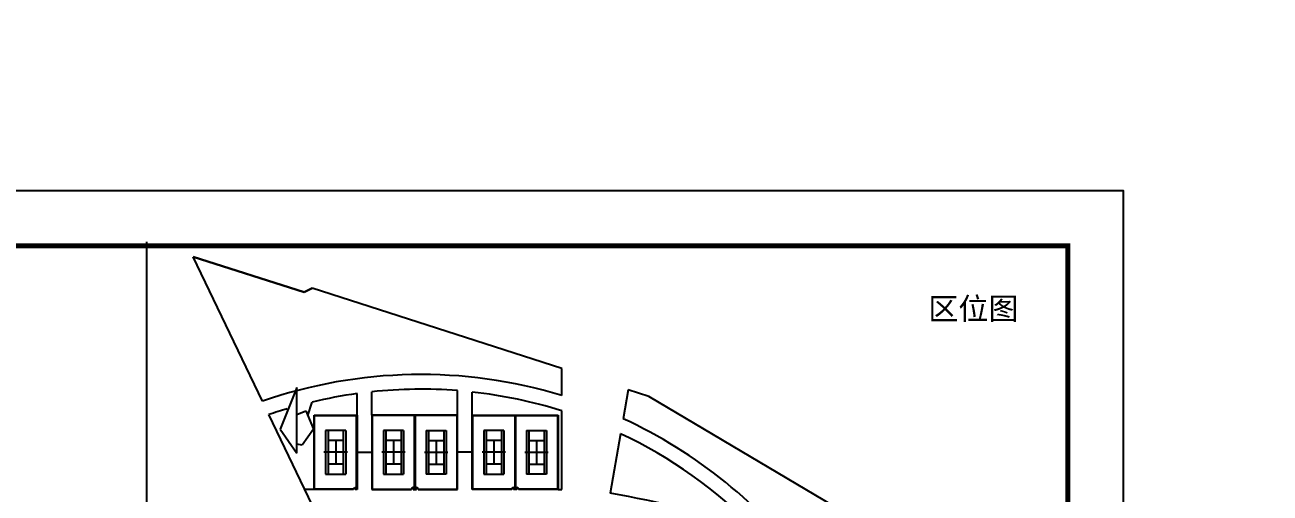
# Model space of a CAD drawing. Extents: x 23317406 to 24383751, y 42324270 to 43451021.
# Drawn here: x 24096097 to 24141247, y 43211074 to 43228047 of the extents above; entities that cross this region are included whole.
import ezdxf

# ---------------------------------------------------------------- set-up
doc = ezdxf.new("R2010")
doc.units = 0
doc.header["$MEASUREMENT"] = 0
doc.layers.get('0').update_dxf_attribs({"linetype": 'CONTINUOUS'})
for name, color, linetype in [('CT', 9, 'CONTINUOUS'), ('FRAME', 7, 'CONTINUOUS'), ('墙', 7, 'CONTINUOUS'), ('汉字', 7, 'CONTINUOUS')]:
    doc.layers.add(name, color=color, linetype=linetype)
doc.styles.add('Q1', font='SimSun.ttf', dxfattribs={"width": 0.8, "height": 450})

msp = doc.modelspace()

# ---------------------------------------------------------------- linework, layer by layer
msp.add_line((24100502.10026, 43220181.14527, -1), (24100502.10026, 43193781.14527, -1))
at = {"layer": 'CT', "color": 6, "linetype": 'ByBlock'}
for p, q in [((24102193.96991, 43219642.12912, -1), (24106222.68001, 43218361.79997, -1)), ((24106222.68001, 43218361.79997, -1), (24102193.96991, 43219642.12912, -1)), ((24104714.97741, 43214403.9374, -1), (24102193.96991, 43219642.12912, -1)), ((24106222.68001, 43218361.79997, -1), (24106517.79216, 43218507.61734, -1)), ((24106517.79216, 43218507.61734, -1), (24106222.68001, 43218361.79997, -1)), ((24115560.50796, 43215591.76945, -1), (24106517.79216, 43218507.61734, -1)), ((24115560.29682, 43214615.62978, -1), (24115560.50796, 43215591.76945, -1)), ((24115560.36798, 43214615.60816, -1), (24115560.36798, 43215211.15277, -1)), ((24105960.36798, 43214905.49815, -1), (24105351.49549, 43213392.13128, -1)), ((24105960.36798, 43212522.57124, -1), (24105960.36798, 43214905.49815, -1)), ((24108147.03465, 43213898.79794, -1), (24108147.03465, 43214681.08864, -1)), ((24108680.36798, 43213898.79794, -1), (24108680.36798, 43214745.86171, -1)), ((24111787.03465, 43213898.79794, -1), (24111787.03465, 43214787.94974, -1)), ((24112320.36798, 43213898.79794, -1), (24112320.36798, 43214737.82004, -1)), ((24117976.51151, 43214812.72264, -1), (24117791.31052, 43213769.96446, -1)), ((24118714.80328, 43214574.65849, -1), (24117976.51151, 43214812.72264, -1)), ((24106355.04958, 43213891.36747, -1), (24106515.27217, 43214374.85933, -1)), ((24132670.95632, 43206316.92798, -1), (24118714.80328, 43214574.65849, -1)), ((24108344.01223, 43206860.49796, -1), (24104946.6121, 43213919.67304, -1)), ((24105626.59364, 43214075.89419, -1), (24105608.13052, 43214131.60897, -1)), ((24105953.70132, 43213925.46461, -1), (24106287.68732, 43214058.79794, -1)), ((24106287.68732, 43214058.79794, -1), (24106555.90714, 43213392.13128, -1)), ((24106587.03465, 43211205.46461, -1), (24106587.03465, 43213898.79794, -1)), ((24106587.03465, 43213898.79794, -1), (24108147.03465, 43213898.79794, -1)), ((24106600.36798, 43211218.79794, -1), (24106600.36798, 43213885.46461, -1)), ((24106600.36798, 43213885.46461, -1), (24108133.70132, 43213885.46461, -1)), ((24108113.70132, 43213885.46461, -1), (24108113.70132, 43211218.79794, -1)), ((24108133.70132, 43213885.46461, -1), (24108133.70132, 43211218.79794, -1)), ((24108147.03465, 43213898.79794, -1), (24108147.03465, 43211205.46461, -1)), ((24111787.03465, 43213898.79794, -1), (24108680.36798, 43213898.79794, -1)), ((24108680.36798, 43213898.79794, -1), (24108680.36798, 43211205.46461, -1)), ((24111773.70132, 43213885.46461, -1), (24108693.70132, 43213885.46461, -1)), ((24108693.70132, 43213885.46461, -1), (24108693.70132, 43211218.79794, -1)), ((24110217.03465, 43213885.46461, -1), (24110217.03465, 43211218.79794, -1)), ((24110250.36798, 43213885.46461, -1), (24110250.36798, 43211218.79794, -1)), ((24111773.70132, 43211218.79794, -1), (24111773.70132, 43213885.46461, -1)), ((24111787.03465, 43211205.46461, -1), (24111787.03465, 43213898.79794, -1)), ((24112320.36798, 43211205.46461, -1), (24112320.36798, 43213898.79794, -1)), ((24112320.36798, 43213898.79794, -1), (24115427.03465, 43213898.79794, -1)), ((24112333.70132, 43211218.79794, -1), (24112333.70132, 43213885.46461, -1)), ((24112333.70132, 43213885.46461, -1), (24115413.70132, 43213885.46461, -1)), ((24113857.03465, 43213885.46461, -1), (24113857.03465, 43211218.79794, -1)), ((24113890.36798, 43213885.46461, -1), (24113890.36798, 43211218.79794, -1)), ((24115413.70132, 43213885.46461, -1), (24115413.70132, 43211218.79794, -1)), ((24115427.03465, 43213898.79794, -1), (24115427.03465, 43211205.46461, -1)), ((24115560.36798, 43211205.46461, -1), (24115560.36798, 43214057.3892, -1)), ((24105351.49549, 43213392.13128, -1), (24105960.36798, 43212522.57124, -1)), ((24106555.90714, 43213392.13128, -1), (24106152.14227, 43212815.49528, -1)), ((24107001.35132, 43213344.49359, -1), (24107001.35132, 43211759.82693, -1)), ((24107732.68465, 43213344.49359, -1), (24107001.35132, 43213344.49359, -1)), ((24107092.68465, 43213344.49359, -1), (24107092.68465, 43211759.82693, -1)), ((24107641.35132, 43213344.49359, -1), (24107641.35132, 43211759.82693, -1)), ((24107732.68465, 43213344.49359, -1), (24107732.68465, 43211759.82693, -1)), ((24109094.68465, 43213344.46461, -1), (24109094.68465, 43211759.79794, -1)), ((24109826.01798, 43213344.46461, -1), (24109094.68465, 43213344.46461, -1)), ((24109186.01798, 43213344.46461, -1), (24109186.01798, 43211759.79794, -1)), ((24109734.68465, 43213344.46461, -1), (24109734.68465, 43211759.79794, -1)), ((24109826.01798, 43213344.46461, -1), (24109826.01798, 43211759.79794, -1)), ((24110641.38465, 43213344.46461, -1), (24110641.38465, 43211759.79794, -1)), ((24110641.38465, 43213344.46461, -1), (24111372.71798, 43213344.46461, -1)), ((24110732.71798, 43213344.46461, -1), (24110732.71798, 43211759.79794, -1)), ((24111281.38465, 43213344.46461, -1), (24111281.38465, 43211759.79794, -1)), ((24111372.71798, 43213344.46461, -1), (24111372.71798, 43211759.79794, -1)), ((24112734.68465, 43213344.46461, -1), (24112734.68465, 43211759.79794, -1)), ((24113466.01798, 43213344.46461, -1), (24112734.68465, 43213344.46461, -1)), ((24112826.01798, 43213344.46461, -1), (24112826.01798, 43211759.79794, -1)), ((24113374.68465, 43213344.46461, -1), (24113374.68465, 43211759.79794, -1)), ((24113466.01798, 43213344.46461, -1), (24113466.01798, 43211759.79794, -1)), ((24114281.38465, 43213344.46461, -1), (24114281.38465, 43211759.79794, -1)), ((24114281.38465, 43213344.46461, -1), (24115012.71798, 43213344.46461, -1)), ((24114372.71798, 43213344.46461, -1), (24114372.71798, 43211759.79794, -1)), ((24114921.38465, 43213344.46461, -1), (24114921.38465, 43211759.79794, -1)), ((24115012.71798, 43213344.46461, -1), (24115012.71798, 43211759.79794, -1)), ((24106152.14227, 43212815.49528, -1), (24105960.36798, 43212849.31026, -1)), ((24107641.35132, 43212978.82693, -1), (24107092.68465, 43212978.82693, -1)), ((24107367.01798, 43212978.82693, -1), (24107367.01798, 43212125.49359, -1)), ((24109734.68465, 43212978.79794, -1), (24109186.01798, 43212978.79794, -1)), ((24109460.35132, 43212978.79794, -1), (24109460.35132, 43212125.46461, -1)), ((24110732.71798, 43212978.79794, -1), (24111281.38465, 43212978.79794, -1)), ((24111007.05132, 43212978.79794, -1), (24111007.05132, 43212125.46461, -1)), ((24113374.68465, 43212978.79794, -1), (24112826.01798, 43212978.79794, -1)), ((24113100.35132, 43212978.79794, -1), (24113100.35132, 43212125.46461, -1)), ((24114372.71798, 43212978.79794, -1), (24114921.38465, 43212978.79794, -1)), ((24114647.05132, 43212978.79794, -1), (24114647.05132, 43212125.46461, -1)), ((24117694.81669, 43213226.66435, -1), (24117312.40453, 43211073.52576, -1)), ((24107793.35132, 43212552.16026, -1), (24106940.68465, 43212552.16026, -1)), ((24108147.03465, 43212552.13128, -1), (24108680.36798, 43212552.13128, -1)), ((24109886.68465, 43212552.13128, -1), (24109034.01798, 43212552.13128, -1)), ((24110580.71798, 43212552.13128, -1), (24111433.38465, 43212552.13128, -1)), ((24112320.36798, 43212552.13128, -1), (24111787.03465, 43212552.13128, -1)), ((24113526.68465, 43212552.13128, -1), (24112674.01798, 43212552.13128, -1)), ((24114220.71798, 43212552.13128, -1), (24115073.38465, 43212552.13128, -1)), ((24107641.35132, 43212125.49359, -1), (24107092.68465, 43212125.49359, -1)), ((24109734.68465, 43212125.46461, -1), (24109186.01798, 43212125.46461, -1)), ((24110732.71798, 43212125.46461, -1), (24111281.38465, 43212125.46461, -1)), ((24113374.68465, 43212125.46461, -1), (24112826.01798, 43212125.46461, -1)), ((24114372.71798, 43212125.46461, -1), (24114921.38465, 43212125.46461, -1)), ((24107001.35132, 43211759.82693, -1), (24107732.68465, 43211759.82693, -1)), ((24109094.68465, 43211759.79794, -1), (24109826.01798, 43211759.79794, -1)), ((24111372.71798, 43211759.79794, -1), (24110641.38465, 43211759.79794, -1)), ((24112734.68465, 43211759.79794, -1), (24113466.01798, 43211759.79794, -1)), ((24115012.71798, 43211759.79794, -1), (24114281.38465, 43211759.79794, -1)), ((24106587.03465, 43211205.46461, -1), (24106252.89109, 43211205.46461, -1)), ((24108017.03465, 43211205.46461, -1), (24106587.03465, 43211205.46461, -1)), ((24108017.03465, 43211218.79794, -1), (24106600.36798, 43211218.79794, -1)), ((24108017.03465, 43211218.79794, -1), (24108017.03465, 43211205.46461, -1)), ((24108077.03465, 43211272.13128, -1), (24108077.03465, 43211212.13128, -1)), ((24108077.03465, 43211218.79794, -1), (24108077.03465, 43211205.46461, -1)), ((24108133.70132, 43211218.79794, -1), (24108077.03465, 43211218.79794, -1)), ((24108147.03465, 43211205.46461, -1), (24108077.03465, 43211205.46461, -1)), ((24108680.36798, 43211205.46461, -1), (24110110.36798, 43211205.46461, -1)), ((24108693.70132, 43211218.79794, -1), (24110110.36798, 43211218.79794, -1)), ((24110110.36798, 43211218.79794, -1), (24110110.36798, 43211205.46461, -1)), ((24110170.36798, 43211272.13128, -1), (24110170.36798, 43211212.13128, -1)), ((24110170.36798, 43211218.79794, -1), (24110170.36798, 43211205.46461, -1)), ((24110170.36798, 43211218.79794, -1), (24110297.03465, 43211218.79794, -1)), ((24110170.36798, 43211205.46461, -1), (24110297.03465, 43211205.46461, -1)), ((24110297.03465, 43211272.13128, -1), (24110297.03465, 43211212.13128, -1)), ((24110297.03465, 43211218.79794, -1), (24110297.03465, 43211205.46461, -1)), ((24110357.03465, 43211218.79794, -1), (24110357.03465, 43211205.46461, -1)), ((24110357.03465, 43211218.79794, -1), (24111773.70132, 43211218.79794, -1)), ((24110357.03465, 43211205.46461, -1), (24111787.03465, 43211205.46461, -1)), ((24113750.36798, 43211205.46461, -1), (24112320.36798, 43211205.46461, -1)), ((24113750.36798, 43211218.79794, -1), (24112333.70132, 43211218.79794, -1)), ((24113750.36798, 43211218.79794, -1), (24113750.36798, 43211205.46461, -1)), ((24113810.36798, 43211272.13128, -1), (24113810.36798, 43211212.13128, -1)), ((24113810.36798, 43211218.79794, -1), (24113810.36798, 43211205.46461, -1)), ((24113937.03465, 43211218.79794, -1), (24113810.36798, 43211218.79794, -1)), ((24113937.03465, 43211205.46461, -1), (24113810.36798, 43211205.46461, -1)), ((24113937.03465, 43211272.13128, -1), (24113937.03465, 43211212.13128, -1)), ((24113937.03465, 43211218.79794, -1), (24113937.03465, 43211205.46461, -1)), ((24113997.03465, 43211218.79794, -1), (24113997.03465, 43211205.46461, -1)), ((24115413.70132, 43211218.79794, -1), (24113997.03465, 43211218.79794, -1)), ((24115427.03465, 43211205.46461, -1), (24113997.03465, 43211205.46461, -1)), ((24115427.03465, 43211205.46461, -1), (24115560.36798, 43211205.46461, -1))]:
    msp.add_line(p, q, dxfattribs=at)
for centre in [(24108077.03465, 43211272.13128, -1), (24110170.36798, 43211272.13128, -1), (24110297.03465, 43211272.13128, -1), (24113810.36798, 43211272.13128, -1), (24113937.03465, 43211272.13128, -1)]:
    msp.add_circle(centre, 1.33333, dxfattribs=at)
for centre, radius, start, end in [((24110463.02668, 43197839.5869, -1), 17533.33333, 73.09900382, 109.137452273), ((24110463.02668, 43197839.5869, -1), 17000, 97.830029903, 103.427858031), ((24110463.02668, 43197839.5869, -1), 17000, 85.533119408, 96.019231763), ((24110463.02668, 43197839.5869, -1), 17000, 72.551790007, 83.727607246), ((24110463.02668, 43197839.5869, -1), 17000, 106.593648237, 108.934981025), ((24110463.64217, 43197841.27794, -1), 17533.33333, 36.690018388, 65.296166877), ((24110463.64217, 43197841.27794, -1), 17000, 44.561493024, 64.826344573), ((24108077.03465, 43211212.13128, -1), 60, 90, 180), ((24110170.36798, 43211212.13128, -1), 60, 90, 180), ((24110297.03465, 43211212.13128, -1), 60, 0, 90), ((24113810.36798, 43211212.13128, -1), 60, 90, 180), ((24113937.03465, 43211212.13128, -1), 60, 0, 90), ((24110227.60678, 43171193.10337, -1), 40504.84476, 72.249975341, 79.926442297)]:
    msp.add_arc(centre, radius, start, end, dxfattribs=at)
at = {"layer": 'FRAME'}
msp.add_lwpolyline([(23898114.9548, 43053839.75614), (23898114.9548, 43222039.75614), (24135914.9548, 43222039.75614), (24135914.9548, 43053839.75614)], close=True, dxfattribs=at)
at = {"layer": 'FRAME', "const_width": 180}
msp.add_lwpolyline([(23903114.9548, 43055839.75614), (23903114.9548, 43220039.75614), (24133914.9548, 43220039.75614), (24133914.9548, 43055839.75614)], close=True, dxfattribs=at)
at = {"layer": '墙', "ltscale": 5000}
for start, end in [(67.1172342395, 67.1172342395), (66.2587266313, 66.2587266313), (64.4772342395, 64.4772342395), (64.9387266313, 64.9387266313)]:
    msp.add_arc((23850578.58196, 42857442.58139), 533172.67138, start, end, dxfattribs=at)
at = {"layer": '墙'}
for centre, start, end in [((23850634.74669, 42857737.27781), 79.4743453394, 79.4743453394), ((23850639.30178, 42857736.37231), 78.1227654233, 78.1227654233), ((23850644.55659, 42857735.23786), 77.5606287088, 77.5606287088), ((23850649.0789, 42857734.18074), 76.2090487927, 76.2090487927)]:
    msp.add_arc(centre, 530172.67138, start, end, dxfattribs=at)

# ---------------------------------------------------------------- texts
at = {"layer": '汉字', "color": 0, "style": 'Q1'}
msp.add_text('区位图', height=800, dxfattribs=at).set_placement((24128853.0135, 43217358.50781, -1))

doc.saveas('drawing.dxf')
